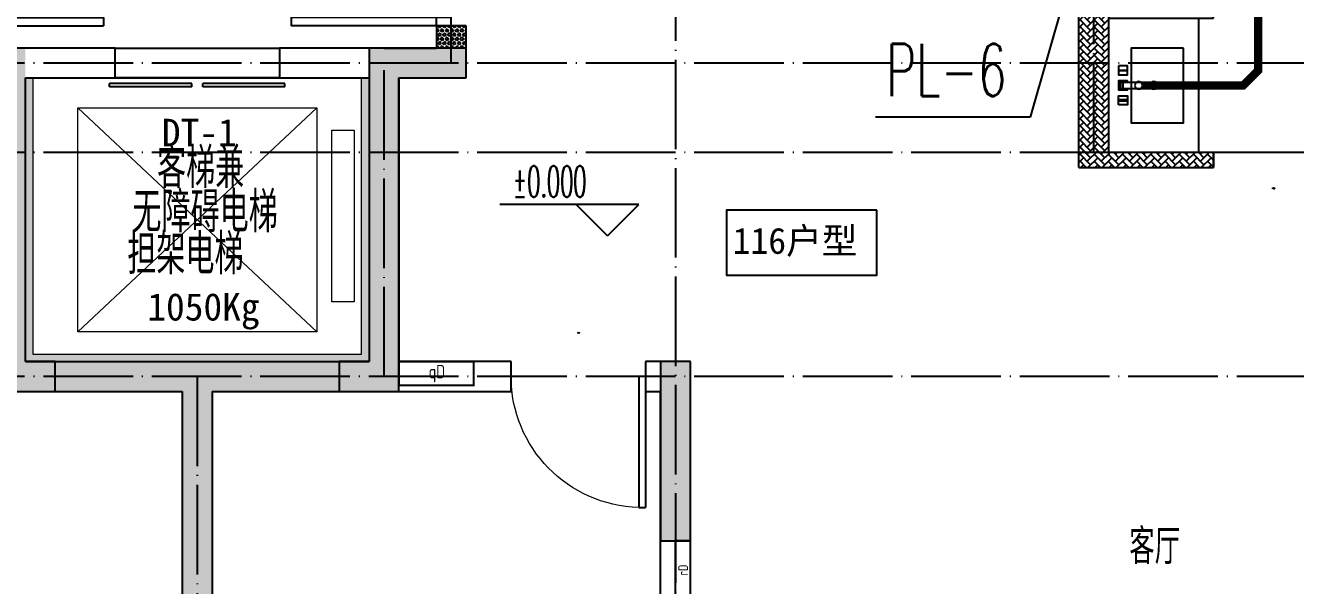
# Model space of a CAD drawing. Extents: x 27938 to 1507990, y 110129 to 923079.
# Drawn here: x 839267 to 847767, y 676056 to 679809 of the extents above; entities that cross this region are included whole.
import ezdxf

# ---------------------------------------------------------------- set-up
doc = ezdxf.new("R2010")
doc.units = 0
doc.header["$LTSCALE"] = 1000
doc.header["$MEASUREMENT"] = 0
doc.linetypes.add('DASH', pattern=[0.35, 0.25, -0.1])
doc.linetypes.add('DOTE', pattern=[2.42, 2, -0.2, 0.02, -0.2])
for name, color, linetype, lineweight in [('3.5方案汇报，与郭总、侯月琴确定户型_t8$0$STAIR', 2, 'Continuous', 18), ('EQUIP-消防', 3, 'Continuous', 20), ('填充', 251, 'Continuous', 5)]:
    doc.layers.add(name, color=color, linetype=linetype, lineweight=lineweight)
for name, color, linetype in [('COLUMN', 9, 'Continuous'), ('CURTWALL', 4, 'Continuous'), ('DIM_ELEV', 3, 'Continuous'), ('DIM_餐饮排水', 31, 'Continuous'), ('DOTE', 1, 'Continuous'), ('EQUIP_污水', 7, 'Continuous'), ('IP-bath&kitchen-JOHNSON', 4, 'Continuous'), ('LVTRY', 6, 'Continuous'), ('P-bath&kitchen-JOHNSON', 4, 'Continuous'), ('PIPE-污水', 2, 'W'), ('PUB_HATCH', 8, 'Continuous'), ('PUB_TEXT', 4, 'Continuous'), ('WALL', 9, 'Continuous'), ('WINDOW', 4, 'Continuous'), ('WINDOW_TEXT', 7, 'Continuous'), ('保温', 6, 'Continuous')]:
    doc.layers.add(name, color=color, linetype=linetype)
doc.styles.add('_TCH_DIM', font='SIMPLEX.shx', dxfattribs={"width": 0.7, "bigfont": 'GBCBIG.shx'})
doc.styles.add('_TCH_WINDOW', font='SIMPLEX.shx', dxfattribs={"width": 0.7, "height": 3.5, "bigfont": 'GBCBIG.shx'})
doc.styles.add('_TWT_SERIAL', font='SIMPLEX', dxfattribs={"width": 0.8, "height": 3.5, "bigfont": 'HZTXT'})
doc.styles.get("Standard").update_dxf_attribs({"font": 'gbenor.shx', "bigfont": 'gbcbig.shx'})
doc.styles.add('房间名称', font='TSSDENG', dxfattribs={"width": 0.8, "bigfont": 'HZTXT'})
doc.styles.add('黑体', font='simhei.ttf')
doc.linetypes.add('W', pattern='A,3,-0.2,["W",Standard,S=0.25,R=0,X=-0.1,Y=-0.115],-0.2', length=3.4)
pattern_1 = [(45, (0, 0), (0, 47.4157523), [100.584, -33.528]), (135, (23.708, 23.708), (3e-15, 47.4157523), [100.584, -33.528])]

# ---------------------------------------------------------------- blocks, each defined once
blk = doc.blocks.new('GFDGFSDFGD')
at = {"layer": 'PUB_HATCH'}
for points in [[(431966.6, 370823.7), (431316.6, 370823.7), (431316.6, 370623.7), (431766.6, 370623.7), (431766.6, 368523.7), (432166.6, 368523.7), (432166.6, 368723.7), (431966.6, 368723.7)], [(434266.6, 370823.7), (434266.6, 368723.7), (434066.6, 368723.7), (434066.6, 368523.7), (434466.6, 368523.7), (434466.6, 370623.7), (434916.6, 370623.7), (434916.6, 370823.7)], [(436416.6, 368723.7), (436216.6, 368723.7), (436216.6, 367523.7), (436416.6, 367523.7)]]:
    blk.add_hatch(color=256, dxfattribs=at).paths.add_polyline_path(points)
at = {"layer": 'COLUMN', "color": 6}
for p, q in [((434266.6, 370823.7), (434266.6, 368723.7)), ((434916.6, 370823.7), (434266.6, 370823.7)), ((434916.6, 370623.7), (434916.6, 370823.7)), ((434466.6, 368523.7), (434466.6, 370623.7)), ((434466.6, 370623.7), (434916.6, 370623.7)), ((432166.6, 368723.7), (431966.6, 368723.7)), ((432166.6, 368523.7), (432166.6, 368723.7)), ((434266.6, 368723.7), (434066.6, 368723.7)), ((434066.6, 368723.7), (434066.6, 368523.7)), ((436416.6, 368723.7), (436216.6, 368723.7)), ((436216.6, 368723.7), (436216.6, 367523.7)), ((436416.6, 367523.7), (436416.6, 368723.7)), ((431766.6, 368523.7), (432166.6, 368523.7)), ((434066.6, 368523.7), (434466.6, 368523.7)), ((436216.6, 367523.7), (436416.6, 367523.7))]:
    blk.add_line(p, q, dxfattribs=at)
blk = doc.blocks.new('GDFGDGRD')
at = {"layer": '保温', "linetype": 'ByBlock', "ltscale": 10}
h = blk.add_hatch(dxfattribs=at)
h.set_pattern_fill('AR-HBONE', color=251, scale=55)
h.set_pattern_definition(pattern_1)
h.paths.add_polyline_path([(439016.6, 370023.7), (439016.6, 372023.7), (439216.6, 372023.7), (439216.6, 370023.7)])
at = {"layer": '保温', "linetype": 'Continuous', "ltscale": 10}
h = blk.add_hatch(dxfattribs=at)
h.set_pattern_fill('HEX', color=251, scale=10, angle=90, style=0)
h.set_pattern_definition([(90, (0, 0), (-16.49778, 1e-15), [9.525, -19.05]), (210, (0, 0), (8.24889, -14.2874966), [9.525, -19.05]), (150, (6e-16, 9.525), (-8.24889, -14.2874966), [9.525, -19.05])])
h.paths.add_polyline_path([(434916.6, 370823.7), (434716.6, 370823.7), (434716.5, 370973.7), (434916.5, 370973.7)])
at = {"layer": '保温', "linetype": 'ByBlock', "ltscale": 10}
h = blk.add_hatch(dxfattribs=at)
h.set_pattern_fill('AR-HBONE', color=251, scale=55)
h.set_pattern_definition(pattern_1)
h.paths.add_polyline_path([(439216.6, 370023.7), (439216.6, 370123.7), (439916.6, 370123.7), (439916.6, 370023.7)])
at = {"layer": '保温', "linetype": 'Continuous', "ltscale": 10}
h = blk.add_hatch(dxfattribs=at)
h.set_pattern_fill('HEX', color=251, scale=10, angle=90, style=0)
h.set_pattern_definition([(90, (-70765.891, -151624.736), (-16.49778, 1e-15), [9.525, -19.05]), (210, (-70765.891, -151624.736), (8.24889, -14.2874966), [9.525, -19.05]), (150, (-70765.891, -151615.211), (-8.24889, -14.2874966), [9.525, -19.05])])
h.paths.add_polyline_path([(434066.6, 368523.7), (434066.6, 368723.7), (432166.6, 368723.7), (432166.6, 368523.7)])
h = blk.add_hatch(dxfattribs=at)
h.set_pattern_fill('HEX', color=251, scale=10, angle=90, style=0)
h.set_pattern_definition([(90, (-70765.891, -152124.736), (-16.49778, 1e-15), [9.525, -19.05]), (210, (-70765.891, -152124.736), (8.24889, -14.2874966), [9.525, -19.05]), (150, (-70765.891, -152115.211), (-8.24889, -14.2874966), [9.525, -19.05])])
h.paths.add_polyline_path([(433016.7, 363923.7), (433216.7, 363923.7), (433216.7, 368523.7), (433016.7, 368523.7)])
blk = doc.blocks.new('rrrrrrrrrrrra')
at = {"color": 0}
for p, q in [((-112.4, 458.7), (-112.4, 324.3)), ((252.6, 483.7), (-87.4, 483.7)), ((277.6, 324.3), (277.6, 458.7)), ((-112.4, 324.3), (-63.7, -103.4)), ((-59.1, 271.1), (224.3, 271.1)), ((277.6, 324.3), (227.5, -115.6)), ((-20.6, 232.4), (-34.2, 153.6)), ((191.3, 200.5), (-26.1, 200.5)), ((185.8, 232.4), (-20.6, 232.4)), ((185.8, 232.4), (199.4, 153.6))]:
    blk.add_line(p, q, dxfattribs=at)
for centre, radius, start, end in [((-87.4, 458.7), 25, 90, 180), ((252.6, 458.7), 25, 0, 90), ((-59.1, 324.3), 53.3, 180, 270), ((224.3, 324.3), 53.3, 270, 0), ((-322.6, 209.8), 293.8, 333.53685, 351.48282), ((487.8, 209.8), 293.8, 188.51718, 206.46315), ((149, -3.2), 224.1, 158.52022, 180), ((16.2, -3.2), 224.1, 0, 21.47978), ((83.8, -63.6), 152.8, 195.07732, 340.11812)]:
    blk.add_arc(centre, radius, start, end, dxfattribs=at)
blk = doc.blocks.new('A$C1E0F638F')
at = {"color": 0}
for points in [[(499.7, 435.1), (499.7, 85.1), (0, 85.1), (0, 435.1)], [(269.9, 30), (229.9, 30), (229.9, 195), (269.9, 195)], [(119.9, 0), (179.9, 0), (179.9, 60), (119.9, 60)], [(146.9, 55), (152.9, 55), (152.9, 5), (146.9, 5)], [(229.9, 30), (269.9, 30), (269.9, 10), (229.9, 10)], [(379.9, 0), (319.9, 0), (319.9, 60), (379.9, 60)], [(352.9, 55), (346.9, 55), (346.9, 5), (352.9, 5)]]:
    blk.add_lwpolyline(points, close=True, dxfattribs=at)
blk.add_lwpolyline([(269.9, 60), (279.9, 60), (279.9, 0), (219.9, 0), (219.9, 60), (229.9, 60)], dxfattribs=at)
blk.add_circle((249.9, 236.3), 26, dxfattribs=at)
blk = doc.blocks.new('$lvtry$00000171')
at = {"color": 0}
for p, q in [((-74, 11), (-11, 74)), ((-70, -27), (27, 70)), ((-53, -53), (53, 53)), ((-27, -70), (70, 27)), ((11, -74), (74, -11))]:
    blk.add_line(p, q, dxfattribs=at)
blk.add_circle((0, 0), 75, dxfattribs=at)
blk.add_point((0, 0), dxfattribs=at)
blk = doc.blocks.new('135')
blk.add_hatch(color=0).paths.add_polyline_path([(4.8, 1.8), (3.6, -1), (-4.7, 2.5), (-3.5, 5.3)])
at = {"color": 0}
for p, q in [((-6.3, 2.6), (5.4, -2.3)), ((-5.7, 2.9), (-5.2, 2.7)), ((-5.6, 18.9), (-3.4, 19.4)), ((-3.4, 19.4), (-5.5, 19.4)), ((5.2, 10.9), (-5.3, 10.9)), ((5.2, 9.7), (-5.2, 9.7)), ((-5.2, 2.7), (-3.8, 5.9)), ((-5, 10.9), (-5, 30.5)), ((-3.8, 5.9), (5.4, 2.1)), ((0, 0), (0, 39.1)), ((5.6, 18.9), (3.4, 19.3)), ((3.4, 19.3), (5.6, 19.3)), ((4.1, -1.2), (5.4, 2.1)), ((5, 10.9), (5, 32.3)), ((4.1, -1.2), (5.7, -1.8))]:
    blk.add_line(p, q, dxfattribs=at)
for centre, radius, start, end in [((6.2, 15.8), 13.5, 151.01474, 204.84033), ((13.5, 4.2), 20.5, 163.09243, 182.0012), ((-6, 3.6), 1, 184.22753, 248.46611), ((8.6, 15.5), 14.6, 166.278, 198.09535), ((13.5, 4.2), 19.5, 163.74431, 182.52687), ((-5.5, 3.3), 0.5, 181.9385, 247.25971), ((-5.2, 22.1), 0.5, 335.76434, 151.01474), ((3.8, 18.1), 9.42, 155.76434, 171.97728), ((5.2, 22.3), 0.5, 29.84246, 204.57404), ((-5.9, 17.2), 11.7, 10.47502, 24.57404), ((29.1, 6.7), 24, 172.94395, 199.23182), ((-6.3, 15.4), 12.4, 338.64492, 16.0476), ((-6, 15.8), 13.4, 334.91114, 29.84246), ((26.4, 6.3), 20.6, 169.14538, 199.95258), ((5.9, -1.2), 1.17, 247.45971, 19.95258), ((5.9, -1.4), 0.5, 247.45971, 19.23182)]:
    blk.add_arc(centre, radius, start, end, dxfattribs=at)
blk.add_open_spline([(-5, 30.5), (-4.1, 31.3), (-2.3, 33), (0.9, 29.2), (3.5, 31.1), (5, 32.3)], degree=3, knots=[0, 0, 0, 0, 3.066329, 6.218313, 11.124135, 11.124135, 11.124135, 11.124135], dxfattribs=at)
blk = doc.blocks.new('SDFAWERAWER')
at = {"layer": 'LVTRY', "color": 0}
for p, q in [((593941.2, -1242210.1), (593783.7, -1242594.8)), ((593964.6, -1242219.7), (593807.2, -1242604.4)), ((593941.2, -1242210.1), (593964.6, -1242219.7)), ((593987.8, -1242190.5), (593978.2, -1242214)), ((594007.5, -1242226), (593978.2, -1242214)), ((594017.1, -1242202.5), (593987.8, -1242190.5)), ((594015.8, -1242220.4), (594027.2, -1242192.7)), ((594015.8, -1242220.4), (594021.7, -1242222.8)), ((594025.7, -1242203.9), (594018.5, -1242221.5)), ((594018.5, -1242221.5), (594021.5, -1242220.3)), ((594025.4, -1242210.8), (594021.5, -1242220.3)), ((594022.6, -1242220.7), (594021.7, -1242222.8)), ((594021.7, -1242222.8), (594023.9, -1242221.9)), ((594022.6, -1242211.4), (594029.8, -1242193.8)), ((594024.2, -1242221.4), (594023.9, -1242221.9)), ((594025.4, -1242210.8), (594031.1, -1242196.8)), ((594027.2, -1242192.7), (594033, -1242195.1)), ((594027.7, -1242234.3), (594078.4, -1242255)), ((594029.8, -1242193.8), (594031.1, -1242196.8)), ((594032.2, -1242197.2), (594033, -1242195.1)), ((594033, -1242195.1), (594034, -1242197.4)), ((594033.8, -1242197.9), (594034, -1242197.4)), ((594047.3, -1242200.9), (594035.9, -1242228.7)), ((594035.9, -1242228.7), (594038.6, -1242229.7)), ((594037.3, -1242210.8), (594088, -1242231.6)), ((594038.6, -1242229.7), (594045.2, -1242213.6)), ((594038.6, -1242229.7), (594041.6, -1242228.5)), ((594041.6, -1242228.5), (594051.2, -1242205)), ((594049.9, -1242202), (594043.3, -1242218.2)), ((594047.3, -1242200.9), (594049.9, -1242202)), ((594049.9, -1242202), (594051.2, -1242205)), ((594057.1, -1242246.3), (594066.7, -1242222.8)), ((593783.7, -1242594.8), (593807.2, -1242604.4)), ((593803.2, -1242641.3), (593812.8, -1242617.9)), ((593803.2, -1242641.3), (593832.6, -1242653.3)), ((593812.8, -1242617.9), (593842.2, -1242629.9)), ((593842.2, -1242629.9), (593832.6, -1242653.3)), ((593833.8, -1242656.3), (593832.6, -1242653.3)), ((593845.2, -1242628.6), (593833.8, -1242656.3)), ((593836.5, -1242657.4), (593833.8, -1242656.3)), ((593847.8, -1242629.7), (593836.5, -1242657.4)), ((593845.2, -1242628.6), (593842.2, -1242629.9)), ((593847.8, -1242629.7), (593845.2, -1242628.6)), ((593847.1, -1242661.8), (593858.5, -1242634.1)), ((593847.1, -1242661.8), (593849.8, -1242662.9)), ((593849.8, -1242662.9), (593861.2, -1242635.2)), ((593852.1, -1242661.9), (593862.1, -1242637.4)), ((593858.5, -1242634.1), (593861.2, -1242635.2)), ((593861.2, -1242635.2), (593862.1, -1242637.4))]:
    blk.add_line(p, q, dxfattribs=at)
blk.add_lwpolyline([(593823.5, -1242717), (594045.8, -1242173.9), (594036.5, -1242170.2), (593814.2, -1242713.2)], close=True, dxfattribs=at)
blk.add_arc((594075.3, -1242240), 15.3, 281.79322, 33.70188, dxfattribs=at)
for centre, major_axis, start_param, end_param in [((593974.2, -1242223.6), (3.93, 9.6), 0, 1.570796), ((593816.8, -1242608.3), (13.5, 33.1), 1.570796, 3.141593), ((593816.8, -1242608.3), (3.93, 9.6), 1.570796, 3.141593)]:
    blk.add_ellipse(centre, major_axis=major_axis, ratio=1, start_param=start_param, end_param=end_param, dxfattribs=at)
at = {"layer": 'P-bath&kitchen-JOHNSON', "color": 0, "linetype": 'DASH'}
blk.add_arc((593809.8, -1242714), 586.2, 67.53695, 157.13247, dxfattribs=at)
at = {"layer": 'LVTRY', "color": 8, "xscale": -1, "rotation": 157.7329157530927}
blk.add_blockref('135', (594045.3, -1242161.9), dxfattribs=at)
blk = doc.blocks.new('A$C5DCB2F21')
at = {"layer": 'IP-bath&kitchen-JOHNSON', "color": 0}
for p, q in [((-68.3, -213.2), (-157.7, -275)), ((68.2, -213.2), (157.6, -275)), ((-0.1, -261.4), (-0.1, -424.7))]:
    blk.add_line(p, q, dxfattribs=at)
for centre, major_axis, ratio, start_param, end_param in [((0, -178.8), (-51, 0), 0.990052, -1.36297, 4.504563), ((0, -177.8), (-26.8, 0), 0.994812, -1.167677, 4.309269)]:
    blk.add_ellipse(centre, major_axis=major_axis, ratio=ratio, start_param=start_param, end_param=end_param, dxfattribs=at)
at = {"layer": 'LVTRY', "color": 0}
for p, q in [((73.6, 0), (-73.6, 0)), ((-10.5, -173.5), (-10.5, -49.3)), ((10.6, -173.5), (10.6, -49.3))]:
    blk.add_line(p, q, dxfattribs=at)
blk.add_lwpolyline([(73.6, 0), (73.6, -15.8), (-73.6, -15.8), (-73.6, 0)], dxfattribs=at)
for points in [[(-26.3, -30.7, -0.364142), (-37.8, -15.8, -0.020495)], [(-10.5, -49.4, 0.214893), (-26.3, -30.7, 7.649644)], [(10.6, -49.3, -0.21439), (26.3, -30.7, -7.649644)], [(26.3, -30.7, 0.364142), (37.8, -15.8, 0.020495)]]:
    blk.add_lwpolyline(points, format="xyb", dxfattribs=at)
blk.add_arc((0, -173.5), 10.5, 180, 0, dxfattribs=at)
for centre, major_axis, ratio, start_param, end_param in [((0, -181.3), (53.6, 0), 0.987577, 1.76809, 7.656688), ((-12.4, -164.7), (0, 1.43), 0.85, -1.570796, 4.712389), ((12.5, -164.7), (0, 1.43), 0.85, 4.712389, 10.995574), ((-12.4, -189.2), (0, 1.43), 0.85, 4.712389, 10.995574), ((12.5, -189.2), (0, 1.43), 0.85, 4.712389, 10.995574)]:
    blk.add_ellipse(centre, major_axis=major_axis, ratio=ratio, start_param=start_param, end_param=end_param, dxfattribs=at)
blk = doc.blocks.new('$TCHSYS$DOOR2D')
for p, q in [((0.45, 0.975), (0.5, 0.975)), ((0.45, 0), (0.45, 0.975)), ((0.5, 0), (0.5, 0.975)), ((0.5, 0), (0.45, 0))]:
    blk.add_line(p, q)
at = {"lineweight": 13}
blk.add_arc((0.475, 0), 0.975, 91.4693, 180, dxfattribs=at)
blk = doc.blocks.new('DSGDFGF')
at = {"layer": 'CURTWALL', "color": 0}
for p, q in [((676992.3, 342105.3), (676292.3, 342105.3)), ((676292.3, 342105.3), (676292.3, 342055.3)), ((676292.3, 342088.7), (676992.3, 342088.7)), ((676292.3, 342072), (676992.3, 342072)), ((676292.3, 342055.3), (676992.3, 342055.3)), ((676992.3, 342055.3), (676992.3, 342105.3)), ((677892.3, 342105.3), (677792.3, 342105.3)), ((677792.3, 342105.3), (677792.3, 342055.3)), ((677792.3, 342088.7), (677892.3, 342088.7)), ((677792.3, 342072), (677892.3, 342072)), ((677792.3, 342055.3), (677892.3, 342055.3)), ((677892.3, 342055.3), (677892.3, 342105.3))]:
    blk.add_line(p, q, dxfattribs=at)
at = {"layer": 'IP-bath&kitchen-JOHNSON', "color": 0}
for p, q in [((676542.3, 342985), (677892.3, 342985)), ((676542.3, 342950), (677192.3, 342950)), ((676542.3, 342940), (677192.3, 342940)), ((676542.3, 342905), (677892.3, 342905)), ((677192.3, 342940), (677192.3, 342950)), ((677892.3, 342940), (677792.3, 342940)), ((677792.3, 342930), (677792.3, 342940)), ((677892.3, 342930), (677792.3, 342930))]:
    blk.add_line(p, q, dxfattribs=at)
for points in [[(676542.3, 343855.3), (676542.3, 342905), (676292.3, 342905)], [(676492.3, 343855.3), (676492.3, 343005), (676292.3, 343005)]]:
    blk.add_lwpolyline(points, dxfattribs=at)
at = {"layer": 'LVTRY', "color": 0}
blk.add_lwpolyline([(676892.3, 341155.3), (676292.3, 341155.3), (676292.3, 342055.3), (676892.3, 342055.3)], close=True, dxfattribs=at)
at = {"layer": 'CURTWALL', "color": 0, "xscale": 800, "yscale": 800, "zscale": 50, "rotation": 5.54452612062199e-09}
blk.add_blockref('$TCHSYS$DOOR2D', (677392.3, 342080.3), dxfattribs=at)
at = {"layer": 'IP-bath&kitchen-JOHNSON', "color": 8}
for name, p, rotation in [('A$C5DCB2F21', (676542.3, 343480.3), 90.00848852444699), ('SDFAWERAWER', (-342526.2, 1268090.5), 22.25976934310714)]:
    blk.add_blockref(name, p, dxfattribs=dict(at, rotation=rotation))
at = {"layer": 'LVTRY', "color": 8, "xscale": -0.6666666667107826, "yscale": 0.6666666667107826}
for p in [(676672.3, 343725.3), (676422.3, 342775.3)]:
    blk.add_blockref('$lvtry$00000171', p, dxfattribs=at)
at = {"layer": 'LVTRY', "color": 8, "extrusion": (0, 0, -1), "xscale": -1, "zscale": -1, "rotation": 270}
blk.add_blockref('rrrrrrrrrrrra', (-676776.1, 342422.6), dxfattribs=at)
at = {"layer": 'LVTRY', "color": 8, "xscale": -1, "rotation": 270}
blk.add_blockref('A$C1E0F638F', (676357.2, 341355.6), dxfattribs=at)
blk = doc.blocks.new('FSFSFSFSEG')
at = {"layer": 'EQUIP-消防', "const_width": 12.8}
blk.add_lwpolyline([(136866.6, 335152.5), (136466.6, 335152.5), (136466.6, 335052.5), (136866.6, 335052.5)], close=True, dxfattribs=at)
at = {"layer": 'PUB_TEXT', "color": 7, "true_color": 0xffffff, "style": '房间名称', "width": 0.8}
blk.add_text('rD', height=64.8, dxfattribs=at).set_placement((136633.7, 335069))
blk = doc.blocks.new('GDGRDGDRGDFD')
at = {"layer": 'EQUIP-消防', "const_width": 12.8}
blk.add_lwpolyline([(136866.6, 335507.8), (136366.6, 335507.8), (136366.6, 335347.8), (136866.6, 335347.8)], close=True, dxfattribs=at)
at = {"layer": 'PUB_TEXT', "color": 7, "true_color": 0xffffff, "style": '房间名称', "width": 0.8}
blk.add_text('qD', height=90, dxfattribs=at).set_placement((136565, 335395.5))
blk = doc.blocks.new('GHFHFHTFHCSDCS')
for name, p, rotation in [('GDGRDGDRGDFD', (298101, 33215.5), 0.0001673532306091649), ('FSFSFSFSEG', (771469.1, 230657.2), 89.99999999297357)]:
    blk.add_blockref(name, p, dxfattribs=dict(rotation=rotation))
blk = doc.blocks.new('$DorLib2D$00000001')
for p, q in [((0.45, 0.975), (0.5, 0.975)), ((0.45, 0), (0.45, 0.975)), ((0.5, 0), (0.5, 0.975)), ((0.5, 0), (0.45, 0))]:
    blk.add_line(p, q)
at = {"lineweight": 13}
blk.add_arc((0.475, 0), 0.975, 91.46928, 180, dxfattribs=at)
blk = doc.blocks.new('$DORLIB2D$00000127')
at = {"color": 0}
for points in [[(-0.5333, 0.7949), (-0.5333, 0.6904)], [(-0.0333, 0.7949), (-0.5333, 0.7949)], [(-0.0333, 0.7949), (-0.0333, 0.6904)], [(0.5333, 0.7949), (0.0333, 0.7949)], [(0.0333, 0.7949), (0.0333, 0.6904)], [(0.5333, 0.7949), (0.5333, 0.6904)], [(-0.0333, 0.6904), (-0.5333, 0.6904)], [(0.5333, 0.6904), (0.0333, 0.6904)], [(0.5, 0.5), (-0.5, 0.5)]]:
    blk.add_lwpolyline(points, dxfattribs=at)
blk = doc.blocks.new('$TwtSys$00000147')
blk.add_circle((0, 0, 0), 25)

msp = doc.modelspace()

# ---------------------------------------------------------------- hatches: boundary and pattern name
at = {"layer": 'PIPE-污水'}
for points in [[(847516.6, 679507.2), (847536, 679487.7), (847544.1, 679495.8)], [(847516.6, 679507.2), (847544.1, 679507.2), (847544.1, 679495.8)], [(847416.6, 679407.2), (847416.6, 679379.7), (847428, 679379.7)], [(847416.6, 679407.2), (847436, 679387.7), (847428, 679379.7)]]:
    msp.add_hatch(color=256, dxfattribs=at).paths.add_polyline_path(points)
at = {"layer": '填充'}
h = msp.add_hatch(dxfattribs=at)
h.set_pattern_fill('隔热材料02', color=8, scale=100, style=0)
h.set_pattern_definition([(0, (-333791.82, 68818.54), (0, 50), []), (0, (-333791.82, 68835.207), (0, 50), []), (270, (-333748.077, 68843.84), (50, -9e-15), [5.01775, -44.98225]), (270, (-333785.536, 68843.84), (50, -9e-15), [5.01775, -44.98225]), (90, (-333760.024, 68809.91), (-50, 3e-15), [5.01775, -44.98225]), (90, (-333773.59, 68809.91), (-50, 3e-15), [5.01775, -44.98225]), (180, (-333741.794, 68801.874), (-6e-15, -50), [50.02425, 0.02425]), (135, (-333755.75, 68804.383), (3e-15, 49.99987405), [4.268, -66.44275]), (116.56505, (-333708.77, 68807.4), (0.00011283, 49.99993342), [2.805, -108.9985]), (116.56505, (-333758.77, 68807.4), (0.00011283, 49.99993342), [2.805, -108.9985]), (153.43495, (-333700.734, 68801.874), (-0.0001128, 49.9999334), [5.61, -106.1935]), (153.43495, (-333750.734, 68801.874), (-0.0001128, 49.9999334), [5.61, -106.1935]), (63.43495, (-333710.024, 68814.927), (-0.00011283, 49.99993342), [26.714, -85.0895]), (63.43495, (-333760.024, 68814.927), (-0.00011283, 49.99993342), [26.714, -85.0895]), (116.56505, (-333698.077, 68843.839), (0.00011283, 49.99993342), [2.805, -108.9985]), (116.56505, (-333748.077, 68843.839), (0.00011283, 49.99993342), [2.805, -108.9985]), (135, (-333749.33, 68846.347), (3e-15, 49.99987405), [4.268, -66.44275]), (153.43495, (-333702.35, 68849.365), (-0.0001128, 49.9999334), [5.61, -106.1935]), (153.43495, (-333752.35, 68849.365), (-0.0001128, 49.9999334), [5.61, -106.1935]), (45, (-333784.28, 68846.347), (0, 49.99987405), [4.268, -66.44275]), (63.43495, (-333735.536, 68843.839), (-0.00011283, 49.99993342), [2.805, -108.9985]), (63.43495, (-333785.536, 68843.839), (-0.00011283, 49.99993342), [2.805, -108.9985]), (26.56505, (-333731.264, 68849.365), (0.0001128, 49.9999334), [5.61, -106.1935]), (26.56505, (-333781.264, 68849.365), (0.0001128, 49.9999334), [5.61, -106.1935]), (116.56505, (-333723.59, 68814.927), (0.00011283, 49.99993342), [26.714, -85.0895]), (116.56505, (-333773.59, 68814.927), (0.00011283, 49.99993342), [26.714, -85.0895]), (45, (-333777.86, 68804.383), (0, 49.99987405), [4.268, -66.44275]), (63.43495, (-333724.843, 68807.4), (-0.00011283, 49.99993342), [2.805, -108.9985]), (63.43495, (-333774.843, 68807.4), (-0.00011283, 49.99993342), [2.805, -108.9985]), (26.56505, (-333732.88, 68801.874), (0.0001128, 49.9999334), [5.61, -106.1935]), (26.56505, (-333782.88, 68801.874), (0.0001128, 49.9999334), [5.61, -106.1935])])
h.paths.add_polyline_path([(841516.6, 679457.2), (841566.6, 679457.2), (841566.6, 677557.2), (839266.6, 677557.2), (839266.6, 679457.2), (839316.6, 679457.2), (839316.6, 677607.2), (841516.6, 677607.2)])

# ---------------------------------------------------------------- linework, layer by layer
at = {"color": 8}
msp.add_lwpolyline([(844963.6, 678570.8), (843957.6, 678570.8), (843957.6, 678134.8), (844963.6, 678134.8)], close=True, dxfattribs=at)
at = {"layer": '3.5方案汇报，与郭总、侯月琴确定户型_t8$0$STAIR', "color": 8}
for p, q in [((841216.6, 679257.2), (839616.6, 677757.2)), ((839616.6, 679257.2), (841216.6, 677757.2))]:
    msp.add_line(p, q, dxfattribs=at)
for points in [[(839616.6, 677757.2), (839616.6, 679257.2), (841216.6, 679257.2), (841216.6, 677757.2)], [(841316.6, 677957.2), (841316.6, 679107.2), (841466.6, 679107.2), (841466.6, 677957.2)]]:
    msp.add_lwpolyline(points, close=True, dxfattribs=at)
at = {"layer": 'DIM_ELEV', "color": 8}
for p, q in [((843371.7, 678610), (842440.8, 678610)), ((843161.7, 678400), (842951.7, 678610)), ((843161.7, 678400), (843371.7, 678610))]:
    msp.add_line(p, q, dxfattribs=at)
at = {"layer": 'DIM_餐饮排水'}
for p, q in [((846621.7, 681402.2), (845991, 679194.8)), ((846621.7, 681402.2), (845991, 679194.8)), ((845991, 679194.8), (844956.2, 679194.8)), ((845991, 679194.8), (844956.2, 679194.8))]:
    msp.add_line(p, q, dxfattribs=at)
at = {"layer": 'DOTE', "color": 169, "linetype": 'DOTE', "ltscale": 0.3}
for p, q in [((846416.6, 678957.2), (846416.6, 690157.2)), ((843616.4, 681757.2), (843616.6, 666975.2)), ((842116.6, 679557.2), (842116.6, 681157.2)), ((879916.6, 679557.2), (825916.6, 679557.2)), ((841666.6, 677457.2), (841666.6, 679557.2)), ((879916.6, 678957.2), (825916.6, 678957.2)), ((879916.6, 677457.2), (825916.6, 677457.2)), ((840416.6, 677457.2), (840416.6, 666975.2))]:
    msp.add_line(p, q, dxfattribs=at)
at = {"layer": 'PIPE-污水', "ltscale": 0.5, "const_width": 55}
for points in [[(847516.6, 679507.2), (847516.6, 680407)], [(847416.6, 679407.2), (847516.6, 679507.2)], [(847416.6, 679407.2), (846741.6, 679407.2)]]:
    msp.add_lwpolyline(points, dxfattribs=at)
at = {"layer": 'WALL', "color": 8}
for p, q in [((846316.6, 678857.2), (846316.6, 681657.2)), ((846516.6, 678957.2), (846516.6, 681657.2)), ((842216.6, 679807.2), (842016.6, 679807.2)), ((842016.6, 679807.2), (842016.6, 679657.2)), ((842216.6, 679457.2), (842216.6, 679807.2)), ((839866.6, 679657.2), (839166.6, 679657.2)), ((839866.6, 679457.2), (839866.6, 679657.2)), ((841666.6, 679657.2), (840966.6, 679657.2)), ((840966.6, 679657.2), (840966.6, 679457.2)), ((841666.6, 679657.2), (842016.6, 679657.2)), ((839266.6, 677557.2), (839266.6, 679457.2)), ((839266.6, 679457.2), (839866.6, 679457.2)), ((840966.6, 679457.2), (841566.6, 679457.2)), ((841566.6, 679457.2), (841566.6, 677557.2)), ((841766.6, 679457.2), (841766.6, 677557.2)), ((841766.6, 679457.2), (842216.6, 679457.2)), ((847216.6, 678957.2), (846516.6, 678957.2)), ((847216.6, 678857.2), (847216.6, 678957.2)), ((846316.6, 678857.2), (847216.6, 678857.2)), ((839266.6, 677557.2), (840416.6, 677557.2)), ((840416.6, 677557.2), (841566.6, 677557.2)), ((842516.6, 677557.2), (841766.6, 677557.2)), ((842516.6, 677357.2), (842516.6, 677557.2)), ((843716.6, 677557.2), (843416.6, 677557.2)), ((843416.6, 677557.2), (843416.6, 677357.2)), ((843716.6, 674557.2), (843716.6, 677557.2)), ((839166.6, 677357.2), (840316.6, 677357.2)), ((840316.6, 677357.2), (840316.6, 672757.2)), ((840516.6, 677357.2), (840516.6, 672757.2)), ((840516.6, 677357.2), (841666.6, 677357.2)), ((841666.6, 677357.2), (842516.6, 677357.2)), ((843416.6, 677357.2), (843516.6, 677357.2)), ((843516.6, 674457.2), (843516.6, 677357.2))]:
    msp.add_line(p, q, dxfattribs=at)
at = {"layer": 'WINDOW', "color": 8}
for p, q in [((842016.6, 679807.2), (842016.6, 680907.2)), ((839866.6, 679657.2), (840966.6, 679657.2)), ((839866.6, 679457.2), (840966.6, 679457.2)), ((848016.6, 678957.2, 800), (847216.6, 678957.2, 800))]:
    msp.add_line(p, q, dxfattribs=at)
at = {"layer": 'WINDOW', "color": 8, "linetype": 'DASH'}
msp.add_line((847216.6, 678957.2), (847216.6, 678857.2), dxfattribs=at)
at = {"layer": '填充', "color": 8}
msp.add_lwpolyline([(841516.6, 679457.2), (841566.6, 679457.2), (841566.6, 677557.2), (839266.6, 677557.2), (839266.6, 679457.2), (839316.6, 679457.2), (839316.6, 677607.2), (841516.6, 677607.2)], close=True, dxfattribs=at)

# ---------------------------------------------------------------- block references
at = {"color": 8}
for name, p in [('GFDGFSDFGD', (407300, 308833.4)), ('GDFGDGRD', (407300, 308833.4)), ('DSGDFGF', (170224.3, 337801.8)), ('GHFHFHTFHCSDCS', (407300, 308833.4))]:
    msp.add_blockref(name, p, dxfattribs=at)
at = {"layer": 'EQUIP_污水', "yscale": -1, "rotation": 180}
msp.add_blockref('$TwtSys$00000147', (846716.6, 679407.2), dxfattribs=at)
msp.add_blockref('$TwtSys$00000147', (846716.6, 679407.2), dxfattribs=at)
msp.add_blockref('$TwtSys$00000147', (846716.6, 679407.2), dxfattribs=at)
msp.add_blockref('$TwtSys$00000147', (846716.6, 679407.2), dxfattribs=at)
at = {"layer": 'WINDOW', "color": 8}
ref = msp.add_blockref('$DorLib2D$00000001', (838716.6, 680357.2), dxfattribs=dict(at, xscale=-1100, yscale=-1100, zscale=-1100, rotation=90.00000000947153))
ref.add_attrib('A', 'YFDM1122', (838551.7, 680346.7), dxfattribs={"layer": 'WINDOW_TEXT', "color": 8, "ltscale": 0.5, "height": 5.95, "rotation": 90, "style": '_TCH_WINDOW', "width": 0.494118})
ref = msp.add_blockref('$DorLib2D$00000001', (842116.6, 680357.2), dxfattribs=dict(at, xscale=-1100, yscale=1100, zscale=-1100, rotation=89.99999999052845))
ref.add_attrib('A', 'YFDM1122', (842287.4, 680346.7), dxfattribs={"layer": 'WINDOW_TEXT', "color": 8, "ltscale": 0.5, "height": 5.95, "rotation": 90, "style": '_TCH_WINDOW', "width": 0.494118})
at = {"layer": 'WINDOW', "color": 8, "xscale": 1100, "yscale": -200, "zscale": 1100}
msp.add_blockref('$DORLIB2D$00000127', (840416.6, 679557.2), dxfattribs=at)
at = {"layer": 'WINDOW', "color": 8}
ref = msp.add_blockref('$DorLib2D$00000001', (842966.6, 677457.2), dxfattribs=dict(at, xscale=900, yscale=-900, zscale=900, rotation=1.101422729913818e-09))
ref.add_attrib('A', 'M0922', (842959.7, 677746.7), dxfattribs={"layer": 'WINDOW_TEXT', "color": 8, "ltscale": 0.5, "height": 5.95, "rotation": 0, "style": '_TCH_WINDOW', "width": 0.494118})

# ---------------------------------------------------------------- texts
at = {"color": 8, "style": '黑体'}
msp.add_text('116户型', height=175, dxfattribs=at).set_placement((843999.9, 678278.6))
at = {"layer": 'DIM_ELEV', "color": 7, "style": '_TCH_DIM', "width": 0.494118}
msp.add_text('%%P0.000', height=208.25, dxfattribs=at).set_placement((842527.6, 678659))
at = {"layer": 'DIM_餐饮排水', "color": 7, "style": '_TWT_SERIAL', "width": 0.64}
msp.add_text('PL-6', height=350, dxfattribs=at).set_placement((845026.2, 679334.8))
msp.add_text('PL-6', height=350, dxfattribs=at).set_placement((845026.2, 679334.8))
at = {"layer": 'PUB_TEXT', "color": 8, "style": '黑体'}
for s, p in [('DT-1', (840179.5, 678999.4)), ('1050Kg', (840082.5, 677831.8))]:
    msp.add_text(s, height=184.01, dxfattribs=at).set_placement(p)
at = {"layer": 'PUB_TEXT', "color": 8}
for s, height, p in [('客梯兼', 270.07, (840147.5, 678719.3)), ('无障碍电梯', 270.07, (839982.9, 678423.5)), ('担架电梯', 270.07, (839948.5, 678141.9)), ('客厅', 236.31, (846653.6, 676199.7))]:
    msp.add_text(s, height=height, dxfattribs=at).set_placement(p)
at = {"layer": 'WINDOW_TEXT', "color": 8, "style": '_TCH_WINDOW', "width": 0.494118}
msp.add_text('DK0822', height=5.95, rotation=0, dxfattribs=at).set_placement((847608.5, 678715))

doc.saveas('drawing.dxf')
